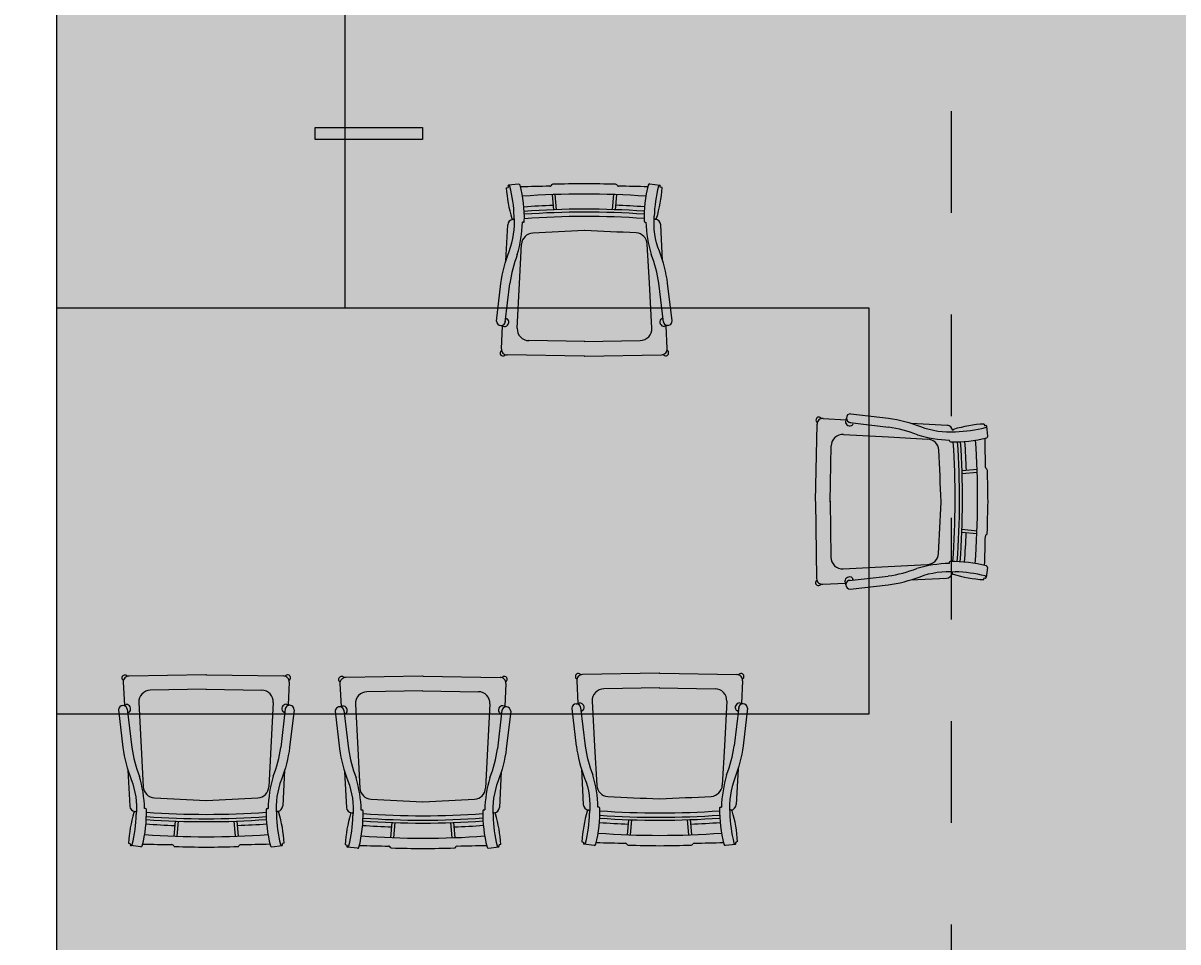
# Model space of a CAD drawing. Header units: millimetres. Extents: x 475206255 to 476720147, y 4620882299 to 4621447368.
# Drawn here: x 475243219 to 475245623, y 4621049959 to 4621051872 of the extents above; entities that cross this region are included whole.
import ezdxf

# ---------------------------------------------------------------- set-up
doc = ezdxf.new("R2010")
doc.units = ezdxf.units.MM
doc.header["$MEASUREMENT"] = 0
doc.linetypes.add('Dashed', pattern=[423.333333, 211.666667, -211.666667])
for name, color, linetype, lineweight in [('G-Anno-Nplt_Pen_No__151', 151, 'Continuous', 0), ('G-Anno-Nplt_Pen_No__4', 7, 'Continuous', 0), ('New_0_Pen_No__7', 7, 'Continuous', 0), ('New_shenobebi_Pen_No__1', 1, 'Continuous', 0), ('zoma_Pen_No__142', 142, 'Continuous', 0)]:
    doc.layers.add(name, color=color, linetype=linetype, lineweight=lineweight)
doc.layers.add('zoma', color=7, linetype='Continuous')
doc.styles.add('GENERATED_STYLE_2', font='arial.ttf')
doc.dimstyles.new('GENERATED_STYLE__3', dxfattribs={"dimtxt": 200, "dimasz": 64.421331, "dimexe": 0.18, "dimexo": 3, "dimgap": 0, "dimtad": 1, "dimtih": 1, "dimtoh": 1, "dimlfac": 0.001, "dimzin": 0, "dimdsep": 46, "dimtxsty": 'GENERATED_STYLE_2', "dimblk": 'ARROWHEAD_2', "dimblk1": 'ARROWHEAD_2', "dimblk2": 'ARROWHEAD_2', "dimcen": 0.09, "dimclrd": 142, "dimclre": 142, "dimclrt": 142, "dimadec": 0, "dimazin": 0, "dimtfac": 1, "dimtdec": 4, "dimtmove": 0, "dimatfit": 3, "dimfxl": 1, "dimtolj": 1, "dimtzin": 0, "dimarcsym": 0})
doc.dimstyles.new('GENERATED_STYLE__9', dxfattribs={"dimtxt": 200, "dimasz": 64.421331, "dimexe": 0.18, "dimexo": 3, "dimgap": 0, "dimtad": 1, "dimlfac": 0.001, "dimzin": 0, "dimdsep": 46, "dimtxsty": 'GENERATED_STYLE_2', "dimblk": 'ARROWHEAD_2', "dimblk1": 'ARROWHEAD_2', "dimblk2": 'ARROWHEAD_2', "dimcen": 0.09, "dimclrd": 142, "dimclre": 142, "dimclrt": 142, "dimadec": 0, "dimazin": 0, "dimtfac": 1, "dimtdec": 4, "dimtmove": 0, "dimatfit": 3, "dimfxl": 1, "dimtolj": 1, "dimtzin": 0, "dimarcsym": 0})

# ---------------------------------------------------------------- blocks, each defined once
blk = doc.blocks.new('*D1011', base_point=(475826095.8, 4621095193.2))
at = {"layer": 'zoma_Pen_No__142', "color": 142, "linetype": 'Continuous', "lineweight": 0, "transparency": 16777216}
for p, q in [((475298717.6, 4621061002.2), (475298632.8, 4621061051.2)), ((475298675.2, 4621061026.7), (475298675.2, 4621061068.1)), ((475298738.8, 4621061026.7), (475298611.6, 4621061026.7)), ((475298675.2, 4621045826.7), (475298675.2, 4621061026.7)), ((475298632.8, 4621045851.2), (475298717.6, 4621045802.2)), ((475298738.8, 4621045826.7), (475298611.6, 4621045826.7)), ((475298675.2, 4621045785.2), (475298675.2, 4621045826.7))]:
    blk.add_line(p, q, dxfattribs=at)
at = {"layer": 'zoma_Pen_No__142', "color": 142, "lineweight": 0, "transparency": 16777216, "insert": (475298635.2, 4621053083.5), "char_height": 200, "attachment_point": 7, "rotation": 90, "style": 'GENERATED_STYLE_2'}
blk.add_mtext('\\A1;{\\pql;\\fArial|b0|i0|c204|p0;\\W1.000000;15.20}', dxfattribs=at)
blk = doc.blocks.new('ARROWHEAD_2')
at = {"color": 0, "linetype": 'Continuous', "lineweight": 0}
for p, q in [((-0.378, -0.655), (0.378, 0.655)), ((0, 0), (-1, 0))]:
    blk.add_line(p, q, dxfattribs=at)
blk = doc.blocks.new('*D1014', base_point=(475826095.8, 4621095193.2))
at = {"layer": 'zoma_Pen_No__142', "color": 142, "linetype": 'Continuous', "lineweight": 0, "transparency": 16777216}
for p, q in [((475297843.7, 4621050651.2), (475297928.4, 4621050602.2)), ((475297949.6, 4621050626.7), (475297822.5, 4621050626.7)), ((475297886.1, 4621049726.7), (475297886.1, 4621050626.7)), ((475297843.7, 4621049751.2), (475297928.4, 4621049702.2)), ((475297949.6, 4621049726.7), (475297822.5, 4621049726.7))]:
    blk.add_line(p, q, dxfattribs=at)
at = {"layer": 'zoma_Pen_No__142', "color": 142, "lineweight": 0, "transparency": 16777216, "insert": (475297846.1, 4621049909.8), "char_height": 200, "attachment_point": 7, "rotation": 90, "style": 'GENERATED_STYLE_2'}
blk.add_mtext('\\A1;{\\pql;\\fArial|b0|i0|c204|p0;\\W1.000000;0.90}', dxfattribs=at)
blk = doc.blocks.new('*D1015', base_point=(475826095.8, 4621095193.2))
at = {"layer": 'zoma_Pen_No__142', "color": 142, "linetype": 'Continuous', "lineweight": 0, "transparency": 16777216}
for p, q in [((475297843.7, 4621053251.2), (475297928.4, 4621053202.2)), ((475297949.6, 4621053226.7), (475297822.5, 4621053226.7)), ((475297886.1, 4621050626.7), (475297886.1, 4621053226.7)), ((475297843.7, 4621050651.2), (475297928.4, 4621050602.2)), ((475297949.6, 4621050626.7), (475297822.5, 4621050626.7))]:
    blk.add_line(p, q, dxfattribs=at)
at = {"layer": 'zoma_Pen_No__142', "color": 142, "lineweight": 0, "transparency": 16777216, "char_height": 200, "attachment_point": 7, "rotation": 90, "style": 'GENERATED_STYLE_2'}
for s, insert in [('\\A1;{\\pql;\\fArial|b0|i0|c204|p0;\\W1.000000;0.40}', (475297846.1, 4621052668.4)), ('\\A1;{\\pql;\\fArial|b0|i0|c204|p0;\\W1.000000;2.60}', (475297846.1, 4621051659.8))]:
    blk.add_mtext(s, dxfattribs=dict(at, insert=insert))
blk = doc.blocks.new('*D1218', base_point=(475826095.8, 4621095193.2))
at = {"layer": 'zoma_Pen_No__142', "color": 142, "linetype": 'Continuous', "lineweight": 0, "transparency": 16777216}
for p, q in [((475240519.4, 4621061979.3), (475240519.4, 4621062106.5)), ((475247019.4, 4621061979.3), (475247019.4, 4621062106.5)), ((475240543.8, 4621062085.3), (475240494.9, 4621062000.5)), ((475247043.8, 4621062085.3), (475246994.9, 4621062000.5)), ((475240519.4, 4621062042.9), (475247019.4, 4621062042.9))]:
    blk.add_line(p, q, dxfattribs=at)
at = {"layer": 'zoma_Pen_No__142', "color": 142, "lineweight": 0, "transparency": 16777216, "char_height": 200, "attachment_point": 7, "style": 'GENERATED_STYLE_2'}
for s, insert in [('\\A1;{\\pql;\\fArial|b0|i0|c204|p0;\\W1.000000;6.50}', (475243502.4, 4621062082.9)), ('\\A1;{\\pql;\\fArial|b0|i0|c204|p0;\\W1.000000;0.40}', (475246461, 4621062082.9))]:
    blk.add_mtext(s, dxfattribs=dict(at, insert=insert))
blk = doc.blocks.new('*D1276', base_point=(475826095.8, 4621095193.2))
at = {"layer": 'zoma_Pen_No__142', "color": 142, "linetype": 'Continuous', "lineweight": 0, "transparency": 16777216}
for p, q in [((475240543.8, 4621111275), (475240494.9, 4621111190.3)), ((475240519.4, 4621111169.1), (475240519.4, 4621111296.2)), ((475247043.8, 4621111275), (475246994.9, 4621111190.3)), ((475247019.4, 4621111169.1), (475247019.4, 4621111296.2)), ((475240519.4, 4621111232.6), (475247019.4, 4621111232.6))]:
    blk.add_line(p, q, dxfattribs=at)
at = {"layer": 'zoma_Pen_No__142', "color": 142, "lineweight": 0, "transparency": 16777216, "char_height": 200, "attachment_point": 7, "style": 'GENERATED_STYLE_2'}
for s, insert in [('\\A1;{\\pql;\\fArial|b0|i0|c204|p0;\\W1.000000;6.50}', (475243502.4, 4621111272.6)), ('\\A1;{\\pql;\\fArial|b0|i0|c204|p0;\\W1.000000;0.40}', (475246461, 4621111272.6))]:
    blk.add_mtext(s, dxfattribs=dict(at, insert=insert))
blk = doc.blocks.new('*D1300', base_point=(475826095.8, 4621095193.2))
at = {"layer": 'zoma_Pen_No__142', "color": 142, "linetype": 'Continuous', "lineweight": 0, "transparency": 16777216}
for p, q in [((475240519.4, 4621092624.1), (475240519.4, 4621092751.3)), ((475247019.4, 4621092624.1), (475247019.4, 4621092751.3)), ((475240543.8, 4621092730.1), (475240494.9, 4621092645.3)), ((475247043.8, 4621092730.1), (475246994.9, 4621092645.3)), ((475240519.4, 4621092687.7), (475247019.4, 4621092687.7))]:
    blk.add_line(p, q, dxfattribs=at)
at = {"layer": 'zoma_Pen_No__142', "color": 142, "lineweight": 0, "transparency": 16777216, "char_height": 200, "attachment_point": 7, "style": 'GENERATED_STYLE_2'}
for s, insert in [('\\A1;{\\pql;\\fArial|b0|i0|c204|p0;\\W1.000000;6.50}', (475243502.4, 4621092727.7)), ('\\A1;{\\pql;\\fArial|b0|i0|c204|p0;\\W1.000000;0.40}', (475246461, 4621092727.7))]:
    blk.add_mtext(s, dxfattribs=dict(at, insert=insert))
blk = doc.blocks.new('*D1334', base_point=(475826095.8, 4621095193.2))
at = {"layer": 'zoma_Pen_No__142', "color": 142, "linetype": 'Continuous', "lineweight": 0, "transparency": 16777216}
for p, q in [((475240519.4, 4621160358.8), (475240519.4, 4621160486)), ((475247019.4, 4621160358.8), (475247019.4, 4621160486)), ((475240543.8, 4621160464.8), (475240494.9, 4621160380)), ((475247043.8, 4621160464.8), (475246994.9, 4621160380)), ((475240519.4, 4621160422.4), (475247019.4, 4621160422.4))]:
    blk.add_line(p, q, dxfattribs=at)
at = {"layer": 'zoma_Pen_No__142', "color": 142, "lineweight": 0, "transparency": 16777216, "char_height": 200, "attachment_point": 7, "style": 'GENERATED_STYLE_2'}
for s, insert in [('\\A1;{\\pql;\\fArial|b0|i0|c204|p0;\\W1.000000;6.50}', (475243502.4, 4621160462.4)), ('\\A1;{\\pql;\\fArial|b0|i0|c204|p0;\\W1.000000;0.40}', (475246461, 4621160462.4))]:
    blk.add_mtext(s, dxfattribs=dict(at, insert=insert))
blk = doc.blocks.new('*D1358', base_point=(475826095.8, 4621095193.2))
at = {"layer": 'zoma_Pen_No__142', "color": 142, "linetype": 'Continuous', "lineweight": 0, "transparency": 16777216}
for p, q in [((475240519.4, 4621141813.9), (475240519.4, 4621141941)), ((475247019.4, 4621141813.9), (475247019.4, 4621141941)), ((475240543.8, 4621141919.8), (475240494.9, 4621141835.1)), ((475247043.8, 4621141919.8), (475246994.9, 4621141835.1)), ((475240519.4, 4621141877.4), (475247019.4, 4621141877.4))]:
    blk.add_line(p, q, dxfattribs=at)
at = {"layer": 'zoma_Pen_No__142', "color": 142, "lineweight": 0, "transparency": 16777216, "char_height": 200, "attachment_point": 7, "style": 'GENERATED_STYLE_2'}
for s, insert in [('\\A1;{\\pql;\\fArial|b0|i0|c204|p0;\\W1.000000;6.50}', (475243502.4, 4621141917.4)), ('\\A1;{\\pql;\\fArial|b0|i0|c204|p0;\\W1.000000;0.40}', (475246461, 4621141917.4))]:
    blk.add_mtext(s, dxfattribs=dict(at, insert=insert))
blk = doc.blocks.new('*D1393', base_point=(475826095.8, 4621095193.2))
at = {"layer": 'zoma_Pen_No__142', "color": 142, "linetype": 'Continuous', "lineweight": 0, "transparency": 16777216}
for p, q in [((475240519.4, 4621209735.5), (475240519.4, 4621209862.6)), ((475247019.4, 4621209735.5), (475247019.4, 4621209862.6)), ((475240543.8, 4621209841.4), (475240494.9, 4621209756.6)), ((475247043.8, 4621209841.4), (475246994.9, 4621209756.6)), ((475240519.4, 4621209799), (475247019.4, 4621209799))]:
    blk.add_line(p, q, dxfattribs=at)
at = {"layer": 'zoma_Pen_No__142', "color": 142, "lineweight": 0, "transparency": 16777216, "char_height": 200, "attachment_point": 7, "style": 'GENERATED_STYLE_2'}
for s, insert in [('\\A1;{\\pql;\\fArial|b0|i0|c204|p0;\\W1.000000;6.50}', (475243502.4, 4621209839)), ('\\A1;{\\pql;\\fArial|b0|i0|c204|p0;\\W1.000000;0.40}', (475246461, 4621209839))]:
    blk.add_mtext(s, dxfattribs=dict(at, insert=insert))
blk = doc.blocks.new('*D1417', base_point=(475826095.8, 4621095193.2))
at = {"layer": 'zoma_Pen_No__142', "color": 142, "linetype": 'Continuous', "lineweight": 0, "transparency": 16777216}
for p, q in [((475240519.4, 4621191190.5), (475240519.4, 4621191317.7)), ((475247019.4, 4621191190.5), (475247019.4, 4621191317.7)), ((475240543.8, 4621191296.5), (475240494.9, 4621191211.7)), ((475247043.8, 4621191296.5), (475246994.9, 4621191211.7)), ((475240519.4, 4621191254.1), (475247019.4, 4621191254.1))]:
    blk.add_line(p, q, dxfattribs=at)
at = {"layer": 'zoma_Pen_No__142', "color": 142, "lineweight": 0, "transparency": 16777216, "char_height": 200, "attachment_point": 7, "style": 'GENERATED_STYLE_2'}
for s, insert in [('\\A1;{\\pql;\\fArial|b0|i0|c204|p0;\\W1.000000;6.50}', (475243502.4, 4621191294.1)), ('\\A1;{\\pql;\\fArial|b0|i0|c204|p0;\\W1.000000;0.40}', (475246461, 4621191294.1))]:
    blk.add_mtext(s, dxfattribs=dict(at, insert=insert))
blk = doc.blocks.new('*D1451', base_point=(475826095.8, 4621095193.2))
at = {"layer": 'zoma_Pen_No__142', "color": 142, "linetype": 'Continuous', "lineweight": 0, "transparency": 16777216}
for p, q in [((475240519.4, 4621258925.2), (475240519.4, 4621259052.4)), ((475247019.4, 4621258925.2), (475247019.4, 4621259052.4)), ((475240543.8, 4621259031.2), (475240494.9, 4621258946.4)), ((475247043.8, 4621259031.2), (475246994.9, 4621258946.4)), ((475240519.4, 4621258988.8), (475247019.4, 4621258988.8))]:
    blk.add_line(p, q, dxfattribs=at)
at = {"layer": 'zoma_Pen_No__142', "color": 142, "lineweight": 0, "transparency": 16777216, "char_height": 200, "attachment_point": 7, "style": 'GENERATED_STYLE_2'}
for s, insert in [('\\A1;{\\pql;\\fArial|b0|i0|c204|p0;\\W1.000000;6.50}', (475243502.4, 4621259028.8)), ('\\A1;{\\pql;\\fArial|b0|i0|c204|p0;\\W1.000000;0.40}', (475246461, 4621259028.8))]:
    blk.add_mtext(s, dxfattribs=dict(at, insert=insert))
blk = doc.blocks.new('*D1475', base_point=(475826095.8, 4621095193.2))
at = {"layer": 'zoma_Pen_No__142', "color": 142, "linetype": 'Continuous', "lineweight": 0, "transparency": 16777216}
for p, q in [((475240519.4, 4621240380.3), (475240519.4, 4621240507.4)), ((475247019.4, 4621240380.3), (475247019.4, 4621240507.4)), ((475240543.8, 4621240486.2), (475240494.9, 4621240401.5)), ((475247043.8, 4621240486.2), (475246994.9, 4621240401.5)), ((475240519.4, 4621240443.8), (475247019.4, 4621240443.8))]:
    blk.add_line(p, q, dxfattribs=at)
at = {"layer": 'zoma_Pen_No__142', "color": 142, "lineweight": 0, "transparency": 16777216, "char_height": 200, "attachment_point": 7, "style": 'GENERATED_STYLE_2'}
for s, insert in [('\\A1;{\\pql;\\fArial|b0|i0|c204|p0;\\W1.000000;6.50}', (475243502.4, 4621240483.8)), ('\\A1;{\\pql;\\fArial|b0|i0|c204|p0;\\W1.000000;0.40}', (475246461, 4621240483.8))]:
    blk.add_mtext(s, dxfattribs=dict(at, insert=insert))

msp = doc.modelspace()

# ---------------------------------------------------------------- hatches: boundary and pattern name
at = {"layer": 'G-Anno-Nplt_Pen_No__151', "linetype": 'Continuous', "lineweight": 0, "true_color": 0x1f2f3f}
msp.add_hatch(color=169, dxfattribs=at).paths.add_polyline_path([(475243687.465, 4621053126.433), (475243687.465, 4621053716.621), (475246949.376, 4621053716.621), (475246949.376, 4621053031.696), (475247869.524, 4621053031.696), (475247869.524, 4621053101.696), (475248929.188, 4621053101.696), (475248929.188, 4621052701.696), (475249519.376, 4621052701.696), (475249519.376, 4621050649.782), (475249449.376, 4621050649.782), (475249449.376, 4621046096.703), (475247489.376, 4621046096.703), (475247489.376, 4621046296.696), (475246949.376, 4621046296.696), (475246949.376, 4621046096.703), (475243289.376, 4621046096.703), (475243289.376, 4621053126.433)])

# ---------------------------------------------------------------- linework, layer by layer
at = {"layer": 'G-Anno-Nplt_Pen_No__4', "color": 7, "linetype": 'Continuous', "lineweight": 0, "flags": 128}
msp.add_lwpolyline([(475243687.465, 4621053126.433), (475243687.465, 4621053716.621), (475246949.376, 4621053716.621), (475246949.376, 4621053031.696), (475247869.524, 4621053031.696), (475247869.524, 4621053101.696), (475248929.188, 4621053101.696), (475248929.188, 4621052701.696), (475249519.376, 4621052701.696), (475249519.376, 4621050649.782), (475249449.376, 4621050649.782), (475249449.376, 4621046096.703), (475247489.376, 4621046096.703), (475247489.376, 4621046296.696), (475246949.376, 4621046296.696), (475246949.376, 4621046096.703), (475243289.376, 4621046096.703), (475243289.376, 4621053126.433)], close=True, dxfattribs=at)
at = {"layer": 'New_0_Pen_No__7', "color": 7, "linetype": 'Continuous', "lineweight": 0}
for p, q in [((475244250.401, 4621051537.105), (475244229.244, 4621051534.582)), ((475244319.132, 4621051535.477), (475244317.87, 4621051533.851)), ((475244454.828, 4621051535.627), (475244456.095, 4621051534.003)), ((475244523.556, 4621051537.406), (475244544.718, 4621051534.93)), ((475244224.97, 4621051529.402), (475244228.646, 4621051530.339)), ((475244228.572, 4621051530.63), (475244228.646, 4621051530.339)), ((475244320.045, 4621051514.944), (475244322.933, 4621051483.66)), ((475244326.129, 4621051515.255), (475244329.026, 4621051483.878)), ((475244447.876, 4621051515.389), (475244445.049, 4621051484.006)), ((475244453.961, 4621051515.092), (475244451.142, 4621051483.801)), ((475244545.399, 4621051530.979), (475244545.325, 4621051530.688)), ((475244549.003, 4621051529.759), (475244545.325, 4621051530.688)), ((475244224.141, 4621051377.599), (475244227.982, 4621051452.142)), ((475244260.612, 4621051457.536), (475244258.579, 4621051457.521)), ((475244513.52, 4621051457.815), (475244515.554, 4621051457.804)), ((475244550.168, 4621051377.959), (475244546.162, 4621051452.493)), ((475244252.606, 4621051330.295), (475244256.819, 4621051412.056)), ((475244522.661, 4621051330.593), (475244518.268, 4621051412.344)), ((475244222.821, 4621051249.624), (475244232.092, 4621051330.273)), ((475244247.79, 4621051236.822), (475244252.606, 4621051330.295)), ((475244527.684, 4621051237.13), (475244522.661, 4621051330.593)), ((475244551.769, 4621051249.987), (475244542.321, 4621051330.615)), ((475244228.058, 4621051255.426), (475244226.956, 4621051256.343)), ((475244546.519, 4621051255.777), (475244547.619, 4621051256.696)), ((475244214.696, 4621051194.309), (475244217.15, 4621051241.928)), ((475244560.016, 4621051194.69), (475244557.457, 4621051242.303)), ((475244388.302, 4621051209.305), (475244271.705, 4621051211.224)), ((475244387.233, 4621051209.304), (475244503.825, 4621051211.479)), ((475244386.839, 4621051178.874), (475244226.654, 4621051181.51)), ((475244387.908, 4621051178.875), (475244548.086, 4621051181.865)), ((475244868.223, 4621050877.181), (475244871.509, 4621051037.354)), ((475244884.356, 4621051049.26), (475244931.964, 4621051046.613)), ((475244939.637, 4621051040.91), (475245020.248, 4621051031.313)), ((475244945.418, 4621051035.65), (475244946.339, 4621051036.748)), ((475245067.606, 4621051039.073), (475245142.133, 4621051034.93)), ((475245219.404, 4621051037.628), (475245220.326, 4621051033.948)), ((475245220.618, 4621051034.021), (475245220.326, 4621051033.948)), ((475245227.004, 4621051012.167), (475245224.567, 4621051033.333)), ((475244926.734, 4621051015.994), (475245020.187, 4621051010.799)), ((475245020.187, 4621051010.799), (475245101.93, 4621051006.255)), ((475245147.395, 4621051002.278), (475245147.388, 4621051004.311)), ((475244898.648, 4621050875.595), (475244901.039, 4621050992.182)), ((475245204.561, 4621050942.613), (475245173.265, 4621050939.852)), ((475245204.847, 4621050936.527), (475245173.459, 4621050933.758)), ((475245225.098, 4621050943.442), (475245223.477, 4621050944.712)), ((475244868.22, 4621050876.112), (475244870.56, 4621050715.923)), ((475244898.651, 4621050876.664), (475244900.354, 4621050760.064)), ((475245204.166, 4621050808.697), (475245172.887, 4621050811.643)), ((475245204.488, 4621050814.781), (475245173.117, 4621050817.735)), ((475245224.697, 4621050807.747), (475245223.069, 4621050806.487)), ((475244925.908, 4621050736.101), (475245019.391, 4621050740.745)), ((475245019.391, 4621050740.745), (475245101.159, 4621050744.807)), ((475245146.649, 4621050749.371), (475245146.63, 4621050747.337)), ((475244938.667, 4621050711.964), (475245019.333, 4621050721.086)), ((475244944.478, 4621050717.19), (475244945.393, 4621050716.087)), ((475245066.644, 4621050713.047), (475245141.195, 4621050716.75)), ((475245218.448, 4621050713.596), (475245219.392, 4621050717.27)), ((475245219.683, 4621050717.196), (475245219.392, 4621050717.27)), ((475245226.199, 4621050739.012), (475245223.637, 4621050717.86)), ((475244883.337, 4621050703.941), (475244930.961, 4621050706.307)), ((475243427.838, 4621050500.006), (475243430.371, 4621050452.392)), ((475243599.955, 4621050515.728), (475243439.775, 4621050512.825)), ((475243601.024, 4621050515.728), (475243761.207, 4621050513.005)), ((475243773.158, 4621050500.2), (475243770.679, 4621050452.582)), ((475244050.832, 4621050512.744), (475243890.652, 4621050509.841)), ((475244051.901, 4621050512.744), (475244212.085, 4621050510.021)), ((475244371.396, 4621050502.991), (475244373.929, 4621050455.376)), ((475244543.513, 4621050518.712), (475244383.332, 4621050515.81)), ((475244544.581, 4621050518.713), (475244704.765, 4621050515.99)), ((475244716.716, 4621050503.184), (475244714.236, 4621050455.567)), ((475243600.613, 4621050485.299), (475243484.02, 4621050483.187)), ((475243599.545, 4621050485.299), (475243716.14, 4621050483.317)), ((475243878.716, 4621050497.022), (475243881.249, 4621050449.407)), ((475244051.491, 4621050482.315), (475243934.898, 4621050480.202)), ((475244050.422, 4621050482.314), (475244167.017, 4621050480.332)), ((475244224.035, 4621050497.216), (475244221.556, 4621050449.598)), ((475244544.171, 4621050488.284), (475244427.578, 4621050486.171)), ((475244543.102, 4621050488.283), (475244659.698, 4621050486.301)), ((475243460.147, 4621050457.549), (475243465.119, 4621050364.083)), ((475243740.041, 4621050457.706), (475243735.174, 4621050364.234)), ((475243911.025, 4621050454.564), (475243915.997, 4621050361.099)), ((475244190.919, 4621050454.721), (475244186.052, 4621050361.25)), ((475244403.705, 4621050460.533), (475244408.677, 4621050367.067)), ((475244683.599, 4621050460.69), (475244678.732, 4621050367.219)), ((475243436.055, 4621050444.705), (475243445.46, 4621050364.072)), ((475243441.302, 4621050438.912), (475243440.201, 4621050437.994)), ((475243765.003, 4621050444.89), (475243755.689, 4621050364.246)), ((475243759.763, 4621050439.091), (475243760.864, 4621050438.173)), ((475243886.933, 4621050441.721), (475243896.337, 4621050361.088)), ((475243892.179, 4621050435.928), (475243891.079, 4621050435.009)), ((475244215.88, 4621050441.905), (475244206.566, 4621050361.262)), ((475244210.64, 4621050436.106), (475244211.742, 4621050435.189)), ((475244379.613, 4621050447.69), (475244389.018, 4621050367.056)), ((475244384.859, 4621050441.897), (475244383.759, 4621050440.978)), ((475244708.561, 4621050447.874), (475244699.246, 4621050367.23)), ((475244703.321, 4621050442.075), (475244704.422, 4621050441.158)), ((475243465.119, 4621050364.083), (475243469.468, 4621050282.33)), ((475243735.174, 4621050364.234), (475243730.917, 4621050282.476)), ((475243915.997, 4621050361.099), (475243920.345, 4621050279.346)), ((475244186.052, 4621050361.25), (475244181.795, 4621050279.492)), ((475244408.677, 4621050367.067), (475244413.026, 4621050285.314)), ((475244678.732, 4621050367.219), (475244674.475, 4621050285.461)), ((475243437.587, 4621050316.733), (475243441.552, 4621050242.196)), ((475243763.614, 4621050316.915), (475243759.733, 4621050242.374)), ((475243888.465, 4621050313.748), (475243892.43, 4621050239.212)), ((475244214.492, 4621050313.931), (475244210.611, 4621050239.39)), ((475244381.145, 4621050319.717), (475244385.11, 4621050245.18)), ((475244707.172, 4621050319.899), (475244703.291, 4621050245.358)), ((475243474.191, 4621050236.856), (475243472.158, 4621050236.868)), ((475243727.1, 4621050236.998), (475243729.133, 4621050237.012)), ((475244417.749, 4621050239.84), (475244415.716, 4621050239.852)), ((475244670.657, 4621050239.982), (475244672.691, 4621050239.996)), ((475243533.719, 4621050179.547), (475243536.556, 4621050210.837)), ((475243667.636, 4621050179.622), (475243664.765, 4621050210.909)), ((475243925.069, 4621050233.872), (475243923.036, 4621050233.884)), ((475244177.977, 4621050234.014), (475244180.01, 4621050234.028)), ((475244477.277, 4621050182.532), (475244480.113, 4621050213.821)), ((475244483.362, 4621050182.231), (475244486.207, 4621050213.612)), ((475244605.109, 4621050182.299), (475244602.229, 4621050213.677)), ((475244611.194, 4621050182.607), (475244608.322, 4621050213.893)), ((475243539.804, 4621050179.247), (475243542.649, 4621050210.628)), ((475243661.551, 4621050179.315), (475243658.672, 4621050210.693)), ((475243984.597, 4621050176.563), (475243987.433, 4621050207.852)), ((475243990.682, 4621050176.263), (475243993.526, 4621050207.644)), ((475244112.429, 4621050176.331), (475244109.549, 4621050207.709)), ((475244118.513, 4621050176.638), (475244115.642, 4621050207.924)), ((475243438.669, 4621050164.931), (475243442.347, 4621050164.001)), ((475243442.273, 4621050163.709), (475243442.347, 4621050164.001)), ((475243762.702, 4621050165.113), (475243759.026, 4621050164.178)), ((475243759.1, 4621050163.887), (475243759.026, 4621050164.178)), ((475244382.227, 4621050167.916), (475244385.905, 4621050166.985)), ((475244385.831, 4621050166.694), (475244385.905, 4621050166.985)), ((475244407.67, 4621050160.255), (475244386.509, 4621050162.742)), ((475244476.399, 4621050161.997), (475244475.133, 4621050163.621)), ((475244612.095, 4621050162.073), (475244613.359, 4621050163.699)), ((475244680.826, 4621050160.408), (475244701.984, 4621050162.919)), ((475244706.26, 4621050168.097), (475244702.584, 4621050167.162)), ((475244702.658, 4621050166.871), (475244702.584, 4621050167.162)), ((475243464.112, 4621050157.27), (475243442.952, 4621050159.758)), ((475243532.841, 4621050159.013), (475243531.576, 4621050160.637)), ((475243668.537, 4621050159.089), (475243669.801, 4621050160.714)), ((475243737.268, 4621050157.423), (475243758.426, 4621050159.935)), ((475243889.547, 4621050161.947), (475243893.224, 4621050161.016)), ((475243893.151, 4621050160.725), (475243893.224, 4621050161.016)), ((475243914.99, 4621050154.286), (475243893.829, 4621050156.774)), ((475243983.719, 4621050156.029), (475243982.453, 4621050157.653)), ((475244119.415, 4621050156.105), (475244120.678, 4621050157.73)), ((475244188.145, 4621050154.439), (475244209.303, 4621050156.951)), ((475244213.58, 4621050162.129), (475244209.903, 4621050161.194)), ((475244209.977, 4621050160.903), (475244209.903, 4621050161.194))]:
    msp.add_line(p, q, dxfattribs=at)
for points in [[(475243889.376, 4621051279.247), (475243889.376, 4621051916.621), (475243225.209, 4621051916.621)], [(475244204.68, 4621051251.709), (475244213.708, 4621051330.253)], [(475244569.906, 4621051252.112), (475244560.705, 4621051330.635)], [(475244941.796, 4621051059.044), (475245020.302, 4621051049.697)], [(475244940.719, 4621050693.819), (475245019.278, 4621050702.702)], [(475243417.917, 4621050442.59), (475243427.076, 4621050364.062)], [(475243783.144, 4621050442.794), (475243774.073, 4621050364.256)], [(475243868.794, 4621050439.606), (475243877.953, 4621050361.078)], [(475244234.021, 4621050439.81), (475244224.95, 4621050361.272)], [(475244361.475, 4621050445.574), (475244370.634, 4621050367.046)], [(475244726.701, 4621050445.779), (475244717.63, 4621050367.241)]]:
    msp.add_lwpolyline(points, dxfattribs=at)
for points in [[(475243827.362, 4621051654.747), (475244050.859, 4621051654.747), (475244050.859, 4621051629.931), (475243827.362, 4621051629.931)], [(475243289.376, 4621051279.247), (475244979.613, 4621051279.247), (475244979.613, 4621050433.787), (475243289.376, 4621050433.787)]]:
    msp.add_lwpolyline(points, close=True, dxfattribs=at)
for points in [[(475244213.764, 4621051330.253, -0.05838097), (475244230.824, 4621051396.961, 0.11288216), (475244241.248, 4621051469.768)], [(475244560.649, 4621051330.635, 0.05838097), (475244543.441, 4621051397.306, -0.11288216), (475244532.857, 4621051470.089)], [(475244213.297, 4621051242.546), (475244215.619, 4621051242.216, -0.08130171), (475244220.964, 4621051240.544)], [(475244561.309, 4621051242.929), (475244558.988, 4621051242.595, 0.08130171), (475244553.647, 4621051240.911)], [(475244932.597, 4621051050.464), (475244932.259, 4621051048.143, -0.08130171), (475244930.565, 4621051042.805)], [(475245020.302, 4621051049.642, -0.05838097), (475245086.941, 4621051032.311, 0.11288216), (475245159.705, 4621051021.592)], [(475245019.279, 4621050702.757, 0.05838097), (475245086.019, 4621050719.695, -0.11288216), (475245158.845, 4621050729.984)], [(475244931.571, 4621050702.453), (475244931.246, 4621050704.775, 0.08130171), (475244929.584, 4621050710.123)], [(475243426.519, 4621050451.768), (475243428.841, 4621050452.101, 0.08130171), (475243434.182, 4621050453.782)], [(475243774.532, 4621050451.963), (475243772.21, 4621050452.294, -0.08130171), (475243766.866, 4621050453.968)], [(475244370.077, 4621050454.752), (475244372.398, 4621050455.086, 0.08130171), (475244377.74, 4621050456.766)], [(475244718.089, 4621050454.947), (475244715.767, 4621050455.278, -0.08130171), (475244710.424, 4621050456.953)], [(475243877.396, 4621050448.784), (475243879.718, 4621050449.117, 0.08130171), (475243885.06, 4621050450.798)], [(475244225.409, 4621050448.979), (475244223.087, 4621050449.309, -0.08130171), (475244217.743, 4621050450.984)], [(475243427.132, 4621050364.062, 0.05838097), (475243444.303, 4621050297.382, -0.11288216), (475243454.848, 4621050224.592)], [(475243774.017, 4621050364.256, -0.05838097), (475243756.92, 4621050297.557, 0.11288216), (475243746.457, 4621050224.756)], [(475243878.009, 4621050361.078, 0.05838097), (475243895.181, 4621050294.397, -0.11288216), (475243905.725, 4621050221.608)], [(475244224.895, 4621050361.272, -0.05838097), (475244207.798, 4621050294.573, 0.11288216), (475244197.335, 4621050221.771)], [(475244370.689, 4621050367.046, 0.05838097), (475244387.861, 4621050300.366, -0.11288216), (475244398.405, 4621050227.577)], [(475244717.575, 4621050367.241, -0.05838097), (475244700.478, 4621050300.541, 0.11288216), (475244690.015, 4621050227.74)]]:
    msp.add_lwpolyline(points, format="xyb", dxfattribs=at)
for centre, radius, start, end in [((475244231.166, 4621051532.222), 3.044, 129.159043, 211.547831), ((475244229.604, 4621051531.56), 3.044, 14.411447, 96.800229), ((475244250.761, 4621051534.083), 3.044, 14.411451, 96.800225), ((475243983.43, 4621051465.387), 279.06, 358.754779, 14.411445), ((475244839.136, 4621028318.064), 23220.515, 91.292078, 91.4424412), ((475244315.466, 4621051535.718), 3.044, 271.292069, 322.168652), ((475244321.536, 4621051533.61), 3.044, 91.2629, 142.168644), ((475244833.251, 4621028321.778), 23220.515, 91.101231, 91.2629052), ((475243991.878, 4621028320.851), 23220.515, 88.8633845, 89.0250587), ((475244452.429, 4621051533.755), 3.044, 37.957628, 88.863387), ((475244458.494, 4621051535.875), 3.044, 217.957615, 268.834211), ((475243986.001, 4621028317.123), 23220.515, 88.6838475, 88.8342108), ((475244790.685, 4621051466.277), 279.06, 165.714845, 181.371511), ((475244523.202, 4621051534.383), 3.044, 83.326049, 165.714842), ((475244811.847, 4621051463.801), 279.06, 165.714845, 178.7087), ((475244544.365, 4621051531.907), 3.044, 83.326055, 165.714857), ((475244542.802, 4621051532.566), 3.044, 328.578458, 50.967248), ((475244502.31, 4621051546.115), 277.843, 183.448597, 196.847169), ((475243962.273, 4621051462.864), 279.06, 1.41759, 14.411445), ((475244387.277, 4621049761.355), 1755.051, 85.815151, 94.203832), ((475244271.628, 4621051545.861), 277.843, 343.279121, 356.677692), ((475244388.97, 4621049729.851), 1764.182, 92.172535, 94.145759), ((475244388.97, 4621049729.851), 1755.051, 85.980531, 94.145759), ((475244388.97, 4621049729.851), 1764.182, 85.980531, 87.953755), ((475244240.14, 4621051451.516), 12.174, 98.199917, 177.050359), ((475244239.305, 4621051466.473), 3.044, 196.847175, 273.135668), ((475245507.059, 4621028324.788), 23173.34, 93.1302774, 93.1356583), ((475244388.97, 4621049729.851), 1748.964, 85.974593, 94.151696), ((475244388.97, 4621049729.851), 1739.833, 85.957384, 94.168906), ((475243318.061, 4621028322.376), 23173.34, 86.9906224, 86.9960034), ((475244534.808, 4621051466.798), 3.044, 266.990623, 343.279126), ((475244534.006, 4621051451.84), 12.174, 3.075932, 81.926371), ((475243994.667, 4621051465.223), 264.024, 343.539, 358.328347), ((475244260.598, 4621051459.362), 1.826, 270.430594, 358.754778), ((475245507.491, 4621028324.797), 23142.905, 92.7745716, 93.0407614), ((475243318.488, 4621028322.384), 23142.905, 87.0855282, 87.3517179), ((475244513.53, 4621051459.641), 1.826, 181.371515, 269.695689), ((475244779.448, 4621051466.088), 264.024, 181.797943, 196.58729), ((475244281.135, 4621051410.803), 24.348, 93.040761, 177.050359), ((475244493.955, 4621051411.037), 24.348, 3.075932, 87.085528), ((475244506.981, 4621051290.798), 277.599, 158.971742, 171.824801), ((475244267.519, 4621051290.534), 277.599, 8.301488, 21.154548), ((475244213.872, 4621051251.72), 9.192, 180.063148, 0.063143), ((475244220.839, 4621051249.736), 9.192, 270.774773, 38.246102), ((475244224.743, 4621051257.835), 1.085, 199.923352, 284.262495), ((475244225.551, 4621051254.654), 2.196, 50.238305, 104.262529), ((475244553.751, 4621051250.102), 9.192, 141.880188, 269.351518), ((475244549.028, 4621051255.011), 2.196, 75.863781, 129.887992), ((475244549.829, 4621051258.193), 1.085, 255.863755, 340.202947), ((475244560.714, 4621051252.102), 9.192, 180.063143, 0.063148), ((475244272.106, 4621051235.569), 24.348, 177.050357, 269.05713), ((475244503.37, 4621051235.824), 24.348, 271.069159, 3.075932), ((475244217.959, 4621051185.372), 6.087, 118.576228, 327.531254), ((475244226.855, 4621051193.683), 12.174, 177.050357, 269.05713), ((475244387.34, 4621051209.306), 30.436, 269.057145, 271.069175), ((475244387.367, 4621051184.953), 6.087, 269.057145, 271.069175), ((475244547.859, 4621051194.037), 12.174, 271.069162, 3.075933), ((475244556.773, 4621051185.745), 6.087, 212.595042, 61.550055), ((475244875.405, 4621051046.034), 6.087, 28.344082, 237.299104), ((475244941.769, 4621051049.852), 9.192, 89.830995, 269.830995), ((475244883.68, 4621051037.104), 12.174, 86.818205, 178.824986), ((475244939.757, 4621051042.892), 9.192, 180.542617, 308.013956), ((475244944.656, 4621051038.16), 2.196, 320.006141, 14.030363), ((475244947.84, 4621051038.956), 1.085, 109.691201, 194.030386), ((475244979.66, 4621050756.586), 277.599, 68.739592, 81.592652), ((475245141.457, 4621051022.774), 12.174, 7.967771, 86.818207), ((475245234.993, 4621050760.223), 277.843, 93.216448, 106.615019), ((475245153.931, 4621051300.593), 279.06, 271.18544, 284.179295), ((475245222.199, 4621051031.421), 3.044, 38.926905, 121.315687), ((475245221.544, 4621051032.985), 3.044, 284.179293, 6.568084), ((475244925.382, 4621050991.683), 24.348, 86.818207, 178.82498), ((475245156.159, 4621051268.189), 264.024, 253.30685, 268.096197), ((475245100.578, 4621050981.944), 24.348, 2.808609, 86.818207), ((475245156.368, 4621051279.426), 279.06, 268.522629, 284.179295), ((475245156.417, 4621051023.549), 3.044, 106.615018, 182.90352), ((475222009.786, 4621049849.564), 23173.34, 2.8981409, 2.9035219), ((475243450.714, 4621050882.487), 1755.051, 355.583001, 3.971682), ((475222005.768, 4621050517.514), 23220.515, 1.0599285, 1.2102918), ((475245223.981, 4621051011.819), 3.044, 284.17929, 6.568087), ((475222009.793, 4621049849.137), 23142.905, 2.5424216, 2.8086114), ((475245149.221, 4621051002.284), 1.826, 180.198467, 268.522627), ((475243419.204, 4621050880.921), 1739.833, 355.725234, 3.936756), ((475243419.204, 4621050880.921), 1748.964, 355.742443, 3.919546), ((475243419.204, 4621050880.921), 1755.051, 355.748381, 3.913608), ((475243419.204, 4621050880.921), 1764.182, 1.940385, 3.913608), ((475245225.353, 4621050947.108), 3.044, 181.059936, 231.936511), ((475245223.221, 4621050941.046), 3.044, 1.030746, 51.936503), ((475222009.506, 4621050523.384), 23220.515, 0.8690812, 1.0307554), ((475244874.3, 4621050876.629), 6.087, 178.824978, 180.837003), ((475244898.652, 4621050876.557), 30.436, 178.824982, 180.837012), ((475222016.25, 4621052038.133), 23142.905, 356.8533781, 357.1195678), ((475222011.988, 4621051364.754), 23220.515, 358.6312341, 358.7929083), ((475243419.204, 4621050880.921), 1764.182, 355.748381, 357.721605), ((475222008.284, 4621051370.647), 23220.515, 358.4516977, 358.602061), ((475245224.931, 4621050804.08), 3.044, 127.725483, 178.602055), ((475245222.835, 4621050810.154), 3.044, 307.725483, 358.631237), ((475245099.951, 4621050769.125), 24.348, 272.843782, 356.853378), ((475244924.7, 4621050760.42), 24.348, 180.837009, 272.843783), ((475245153.844, 4621050483.412), 264.024, 91.565793, 106.355139), ((475245148.475, 4621050749.353), 1.826, 91.139361, 179.46353), ((475245153.987, 4621050472.174), 279.06, 75.482695, 91.139361), ((475245223.177, 4621050739.378), 3.044, 353.093898, 75.482695), ((475244882.733, 4621050716.101), 12.174, 180.837009, 272.843783), ((475244938.775, 4621050709.982), 9.192, 51.648032, 179.119374), ((475244943.702, 4621050714.685), 2.196, 345.631618, 39.655851), ((475244980.366, 4621050996.047), 277.599, 278.069338, 290.922398), ((475245140.591, 4621050728.909), 12.174, 272.843784, 351.694222), ((475245155.546, 4621050728.047), 3.044, 176.758476, 253.04697), ((475222016.243, 4621052038.561), 23173.34, 356.7584684, 356.7638493), ((475245235.674, 4621050990.905), 277.843, 253.04697, 266.445542), ((475245151.425, 4621050451.022), 279.06, 75.482695, 88.47655), ((475245221.28, 4621050719.787), 3.044, 238.346305, 320.735092), ((475245220.615, 4621050718.226), 3.044, 353.093898, 75.482695), ((475244874.406, 4621050707.22), 6.087, 122.362886, 331.317906), ((475244940.746, 4621050703.01), 9.192, 89.830995, 269.830994), ((475244946.881, 4621050713.871), 1.085, 165.631623, 249.970791), ((475243431.086, 4621050508.949), 6.087, 32.563994, 241.519007), ((475243439.995, 4621050500.653), 12.174, 91.038113, 183.04489), ((475243600.506, 4621050485.297), 30.436, 89.02609, 91.038119), ((475243600.493, 4621050509.649), 6.087, 89.02594, 91.037969), ((475243761, 4621050500.833), 12.174, 357.019314, 89.026083), ((475243769.901, 4621050509.139), 6.087, 298.545192, 147.500203), ((475243881.963, 4621050505.965), 6.087, 32.563985, 241.519016), ((475243890.873, 4621050497.669), 12.174, 91.038116, 183.044887), ((475244051.384, 4621050482.313), 30.436, 89.02609, 91.038119), ((475244051.37, 4621050506.665), 6.087, 89.02594, 91.037969), ((475244211.878, 4621050497.849), 12.174, 357.019307, 89.026086), ((475244220.778, 4621050506.155), 6.087, 298.545183, 147.500212), ((475244374.643, 4621050511.934), 6.087, 32.563993, 241.519008), ((475244383.553, 4621050503.637), 12.174, 91.038115, 183.044884), ((475244544.064, 4621050488.282), 30.436, 89.02609, 91.038119), ((475244544.051, 4621050512.634), 6.087, 89.026189, 91.038219), ((475244704.558, 4621050503.817), 12.174, 357.019314, 89.026083), ((475244713.458, 4621050512.124), 6.087, 298.545183, 147.500212), ((475243484.462, 4621050458.842), 24.348, 91.038114, 183.044889), ((475243715.726, 4621050458.972), 24.348, 357.019312, 89.026085), ((475243935.339, 4621050455.858), 24.348, 91.038114, 183.044886), ((475244166.603, 4621050455.987), 24.348, 357.019311, 89.026083), ((475244428.019, 4621050461.826), 24.348, 91.038113, 183.044887), ((475244659.284, 4621050461.956), 24.348, 357.019312, 89.026085), ((475243427.109, 4621050442.595), 9.192, 0.032097, 180.032096), ((475243434.073, 4621050444.591), 9.192, 321.84914, 89.320473), ((475243766.985, 4621050444.777), 9.192, 90.743726, 218.21506), ((475243773.952, 4621050442.789), 9.192, 0.032097, 180.032103), ((475244370.667, 4621050445.579), 9.192, 0.032103, 180.032097), ((475244377.631, 4621050447.575), 9.192, 321.849142, 89.320471), ((475244710.543, 4621050447.761), 9.192, 90.743727, 218.215056), ((475244717.509, 4621050445.774), 9.192, 0.032103, 180.032097), ((475243437.99, 4621050436.498), 1.085, 75.83273, 160.1719), ((475243438.794, 4621050439.68), 2.196, 255.832722, 309.856944), ((475243762.27, 4621050439.861), 2.196, 230.207237, 284.23146), ((475243763.077, 4621050436.68), 1.085, 19.892345, 104.231476), ((475243877.986, 4621050439.611), 9.192, 0.032097, 180.032103), ((475243884.951, 4621050441.606), 9.192, 321.849144, 89.320472), ((475243888.868, 4621050433.514), 1.085, 75.832726, 160.171907), ((475243889.671, 4621050436.696), 2.196, 255.832743, 309.856975), ((475244217.863, 4621050441.793), 9.192, 90.743726, 218.215058), ((475244213.148, 4621050436.877), 2.196, 230.207226, 284.231472), ((475244213.954, 4621050433.696), 1.085, 19.892292, 104.231463), ((475244224.829, 4621050439.805), 9.192, 0.032103, 180.032097), ((475244381.548, 4621050439.482), 1.085, 75.832754, 160.171877), ((475244382.351, 4621050442.664), 2.196, 255.832723, 309.856943), ((475244705.828, 4621050442.845), 2.196, 230.207258, 284.231491), ((475244706.635, 4621050439.664), 1.085, 19.892263, 104.231493), ((475243720.283, 4621050404.004), 277.599, 188.270443, 201.123502), ((475243480.821, 4621050403.869), 277.599, 338.940697, 351.793756), ((475244171.161, 4621050401.019), 277.599, 188.270443, 201.123502), ((475243931.698, 4621050400.885), 277.599, 338.940697, 351.793756), ((475244663.841, 4621050406.988), 277.599, 188.270443, 201.123502), ((475244424.379, 4621050406.854), 277.599, 338.940697, 351.793756), ((475244151.817, 4621050231.712), 264.024, 1.766898, 16.556244), ((475244936.598, 4621050232.151), 264.024, 163.507955, 178.297301), ((475243208.26, 4621050228.727), 264.024, 1.766898, 16.556244), ((475243993.041, 4621050229.167), 264.024, 163.507955, 178.297301), ((475243659.137, 4621050225.743), 264.024, 1.766897, 16.556244), ((475244443.918, 4621050226.183), 264.024, 163.507955, 178.297301), ((475244437.34, 4621050286.608), 24.348, 183.044886, 267.054483), ((475244650.16, 4621050286.727), 24.348, 273.009716, 357.019314), ((475243493.782, 4621050283.623), 24.348, 183.04489, 267.054482), ((475244681.76, 4621073371.636), 23142.905, 267.0544824, 267.3206721), ((475242492.755, 4621073370.41), 23142.905, 272.7435263, 273.009716), ((475243706.602, 4621050283.743), 24.348, 273.009717, 357.019311), ((475243944.659, 4621050280.639), 24.348, 183.044886, 267.054483), ((475244157.479, 4621050280.758), 24.348, 273.009715, 357.019312), ((475245625.317, 4621073374.621), 23142.905, 267.0544829, 267.3206726), ((475243436.313, 4621073373.394), 23142.905, 272.7435263, 273.009716), ((475243453.709, 4621050242.843), 12.174, 183.044887, 261.895327), ((475243197.023, 4621050228.545), 279.06, 345.683799, 1.340465), ((475243474.181, 4621050235.03), 1.826, 1.340467, 89.664623), ((475244004.278, 4621050228.997), 279.06, 178.723733, 194.380399), ((475243727.112, 4621050235.172), 1.826, 90.39957, 178.723696), ((475243747.575, 4621050243.007), 12.174, 278.168872, 357.019314), ((475243904.587, 4621050239.858), 12.174, 183.044887, 261.895327), ((475245132.637, 4621073368.652), 23142.905, 267.0544829, 267.3206726), ((475242943.633, 4621073367.426), 23142.905, 272.7435263, 273.009716), ((475244198.453, 4621050240.023), 12.174, 278.168873, 357.019314), ((475244397.267, 4621050245.827), 12.174, 183.044887, 261.895326), ((475244140.58, 4621050231.529), 279.06, 345.683799, 1.340465), ((475244417.738, 4621050238.014), 1.826, 1.340447, 89.664643), ((475244947.836, 4621050231.981), 279.06, 178.723734, 194.380399), ((475244670.67, 4621050238.156), 1.826, 90.399556, 178.72374), ((475244691.133, 4621050245.991), 12.174, 278.168875, 357.019311), ((475243716.036, 4621050148.679), 277.843, 163.248075, 176.646647), ((475243175.862, 4621050231.032), 279.06, 345.683799, 358.677654), ((475243452.899, 4621050227.884), 3.044, 86.959573, 163.248091), ((475244682.192, 4621073371.644), 23173.34, 266.9595631, 266.9649441), ((475243599.678, 4621051964.752), 1755.051, 265.949486, 274.114713), ((475243599.678, 4621051964.752), 1748.964, 265.943548, 274.120651), ((475243599.678, 4621051964.752), 1739.833, 265.926339, 274.13786), ((475242493.184, 4621073370.418), 23173.34, 273.0992397, 273.1046206), ((475244025.436, 4621050231.508), 279.06, 181.386545, 194.3804), ((475243748.402, 4621050228.05), 3.044, 16.81613, 93.104628), ((475243485.354, 4621050148.55), 277.843, 3.417552, 16.816124), ((475244166.914, 4621050145.695), 277.843, 163.248075, 176.646647), ((475243626.739, 4621050228.048), 279.06, 345.683799, 358.677654), ((475243903.777, 4621050224.9), 3.044, 86.959583, 163.248079), ((475245133.069, 4621073368.66), 23173.34, 266.9595631, 266.9649441), ((475243647.9, 4621050225.56), 279.06, 345.683799, 1.340465), ((475243925.058, 4621050232.046), 1.826, 1.340489, 89.664629), ((475244050.555, 4621051961.768), 1755.051, 265.949486, 274.114713), ((475244050.555, 4621051961.768), 1748.964, 265.943548, 274.120651), ((475244050.555, 4621051961.768), 1739.833, 265.926339, 274.13786), ((475244455.155, 4621050226.013), 279.06, 178.723734, 194.380399), ((475244177.99, 4621050232.187), 1.826, 90.399557, 178.72374), ((475242944.062, 4621073367.434), 23173.34, 273.0992398, 273.1046207), ((475244476.313, 4621050228.524), 279.06, 181.386545, 194.380399), ((475244199.279, 4621050225.066), 3.044, 16.816139, 93.104619), ((475243936.231, 4621050145.566), 277.843, 3.417552, 16.816124), ((475244659.594, 4621050151.664), 277.843, 163.248075, 176.646647), ((475244119.419, 4621050234.017), 279.06, 345.683799, 358.677654), ((475244396.457, 4621050230.869), 3.044, 86.959568, 163.248071), ((475245625.739, 4621073374.629), 23173.34, 266.9595876, 266.9649686), ((475244543.235, 4621051967.737), 1755.051, 265.949486, 274.114713), ((475244543.235, 4621051967.737), 1748.964, 265.943548, 274.120651), ((475244543.235, 4621051967.737), 1739.833, 265.926338, 274.13786), ((475243436.742, 4621073373.402), 23173.34, 273.0992397, 273.1046206), ((475244968.994, 4621050234.493), 279.06, 181.386545, 194.3804), ((475244691.96, 4621050231.034), 3.044, 16.816111, 93.104624), ((475244428.911, 4621050151.535), 277.843, 3.417552, 16.816124), ((475243599.678, 4621051964.752), 1764.182, 265.949486, 267.92271), ((475243599.678, 4621051964.752), 1764.182, 272.141489, 274.114713), ((475244050.555, 4621051961.768), 1764.182, 265.949486, 267.922709), ((475244050.555, 4621051961.768), 1764.182, 272.141489, 274.114713), ((475244543.235, 4621051967.737), 1764.182, 265.949486, 267.922709), ((475244543.235, 4621051967.737), 1764.182, 272.141489, 274.114713), ((475243444.87, 4621050162.121), 3.044, 148.547416, 230.936199), ((475244014.25, 4621073377.259), 23220.515, 268.6528026, 268.8031658), ((475243601.354, 4621051933.248), 1755.051, 265.784106, 274.172786), ((475243161.114, 4621073376.781), 23220.515, 271.2610327, 271.4113959), ((475243756.505, 4621050162.296), 3.044, 309.127997, 31.516787), ((475244052.232, 4621051930.263), 1755.051, 265.784105, 274.172786), ((475244388.427, 4621050165.106), 3.044, 148.547414, 230.936203), ((475244386.865, 4621050165.765), 3.044, 263.295007, 345.683796), ((475244957.807, 4621073380.243), 23220.515, 268.6528026, 268.8031658), ((475244544.912, 4621051936.232), 1755.051, 265.784106, 274.172786), ((475244472.733, 4621050161.751), 3.044, 37.926579, 88.803155), ((475244615.761, 4621050161.831), 3.044, 91.261038, 142.137621), ((475244104.671, 4621073379.765), 23220.515, 271.2610327, 271.4113959), ((475244701.625, 4621050165.941), 3.044, 194.380396, 276.769197), ((475244700.063, 4621050165.28), 3.044, 309.127994, 31.51679), ((475243443.307, 4621050162.781), 3.044, 263.295007, 345.683796), ((475243464.468, 4621050160.293), 3.044, 263.295008, 345.683796), ((475243529.175, 4621050158.766), 3.044, 37.926573, 88.803162), ((475243535.242, 4621050160.884), 3.044, 217.926578, 268.832341), ((475244008.371, 4621073373.534), 23220.515, 268.8323385, 268.9940127), ((475243166.997, 4621073373.063), 23220.515, 271.0701857, 271.2318599), ((475243666.134, 4621050160.957), 3.044, 271.231869, 322.13761), ((475243672.204, 4621050158.846), 3.044, 91.261047, 142.137613), ((475243736.909, 4621050160.446), 3.044, 194.3804, 276.769194), ((475243758.067, 4621050162.957), 3.044, 194.380406, 276.769187), ((475243895.747, 4621050159.137), 3.044, 148.547406, 230.936206), ((475243894.184, 4621050159.797), 3.044, 263.295011, 345.683814), ((475243915.345, 4621050157.309), 3.044, 263.295007, 345.683796), ((475244465.127, 4621073374.274), 23220.515, 268.6528017, 268.8031649), ((475243980.052, 4621050155.782), 3.044, 37.926594, 88.803176), ((475243986.119, 4621050157.899), 3.044, 217.926584, 268.832336), ((475244459.248, 4621073370.55), 23220.515, 268.8323385, 268.9940127), ((475243617.874, 4621073370.078), 23220.515, 271.0701857, 271.2318599), ((475244117.012, 4621050157.973), 3.044, 271.231861, 322.137619), ((475244123.081, 4621050155.862), 3.044, 91.261026, 142.137598), ((475243611.991, 4621073373.796), 23220.515, 271.2610336, 271.4113968), ((475244187.787, 4621050157.461), 3.044, 194.380406, 276.769187), ((475244208.945, 4621050159.973), 3.044, 194.380409, 276.769184), ((475244207.383, 4621050159.312), 3.044, 309.127997, 31.516787), ((475244408.025, 4621050163.277), 3.044, 263.295008, 345.683795), ((475244478.8, 4621050163.868), 3.044, 217.926584, 268.832336), ((475244951.928, 4621073376.518), 23220.515, 268.8323394, 268.9940136), ((475244110.555, 4621073376.047), 23220.515, 271.0701857, 271.2318599), ((475244609.692, 4621050163.941), 3.044, 271.231861, 322.137618), ((475244680.467, 4621050163.43), 3.044, 194.380397, 276.769196)]:
    msp.add_arc(centre, radius, start, end, dxfattribs=at)
at = {"layer": 'New_shenobebi_Pen_No__1', "color": 1, "linetype": 'Dashed', "lineweight": 0}
msp.add_lwpolyline([(475245151.363, 4621041317.268), (475245151.363, 4621064610.49)], dxfattribs=at)

# ---------------------------------------------------------------- dimensions: what is measured, and where the dimension line sits
at = {"layer": 'zoma', "color": 142, "linetype": 'Continuous', "lineweight": 0}
for base, p1, p2, picture, middle in [((475247019.369, 4621258988.783), (475240519.369, 4621024556.839), (475247019.369, 4621024556.839), '*D1451', (475243761.365, 4621259128.783)), ((475247019.369, 4621240443.837), (475240519.369, 4621006027.167), (475247019.369, 4621006027.167), '*D1475', (475243761.365, 4621240583.837)), ((475247019.369, 4621209799.032), (475240519.369, 4621024556.839), (475247019.369, 4621024556.839), '*D1393', (475243761.365, 4621209939.032)), ((475247019.369, 4621191254.086), (475240519.369, 4621006027.167), (475247019.369, 4621006027.167), '*D1417', (475243761.365, 4621191394.086)), ((475247019.369, 4621160422.38), (475240519.369, 4621024556.839), (475247019.369, 4621024556.839), '*D1334', (475243761.365, 4621160562.38)), ((475247019.369, 4621141877.434), (475240519.369, 4621006027.167), (475247019.369, 4621006027.167), '*D1358', (475243761.365, 4621142017.434)), ((475247019.369, 4621111232.645), (475240519.369, 4621024556.839), (475247019.369, 4621024556.839), '*D1276', (475243761.365, 4621111372.645)), ((475247019.369, 4621092687.699), (475240519.369, 4621006027.167), (475247019.369, 4621006027.167), '*D1300', (475243761.365, 4621092827.699)), ((475247019.369, 4621062042.909), (475240519.369, 4621024556.839), (475247019.369, 4621024556.839), '*D1218', (475243761.365, 4621062182.909))]:
    dim = msp.add_linear_dim(base=base, p1=p1, p2=p2, dimstyle='GENERATED_STYLE__3', dxfattribs=at)
    dim.commit()
    dim.dimension.update_dxf_attribs({"geometry": picture, "text_midpoint": middle, "dimtype": 160})
for base, p1, p2, picture, middle in [((475298675.195, 4621061026.696), (475232658.171, 4621045826.696), (475232658.171, 4621061026.696), '*D1011', (475298535.195, 4621053418.523)), ((475297886.067, 4621053226.696), (475232658.171, 4621050626.696), (475232658.171, 4621053226.696), '*D1015', (475297746.067, 4621051918.692)), ((475297886.067, 4621050626.696), (475232658.171, 4621049726.696), (475232658.171, 4621050626.696), '*D1014', (475297746.067, 4621050168.692))]:
    dim = msp.add_linear_dim(base=base, p1=p1, p2=p2, angle=90, dimstyle='GENERATED_STYLE__9', dxfattribs=at)
    dim.commit()
    dim.dimension.update_dxf_attribs({"geometry": picture, "text_midpoint": middle, "dimtype": 160, "text_rotation": 90})

doc.saveas('drawing.dxf')
